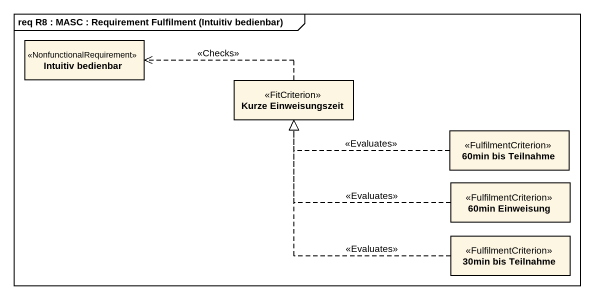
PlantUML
@startuml
mainframe req R8 : MASC : Requirement Fulfilment (Intuitiv bedienbar)
hide circle
hide empty members
class "Intuitiv bedienbar" as Intuitiv_bedienbar <<NonfunctionalRequirement>>
class "Kurze Einweisungszeit" as Kurze_Einweisungszeit <<FitCriterion>>
class "60min bis Teilnahme" as c60min_bis_Teilnahme <<FulfilmentCriterion>>
class "60min Einweisung" as c60min_Einweisung <<FulfilmentCriterion>>
class "30min bis Teilnahme" as c30min_bis_Teilnahme <<FulfilmentCriterion>>
Kurze_Einweisungszeit .left.> Intuitiv_bedienbar : <<Checks>>
c60min_bis_Teilnahme .left.|> Kurze_Einweisungszeit : <<Evaluates>>
c60min_Einweisung .left.|> Kurze_Einweisungszeit : <<Evaluates>>
c30min_bis_Teilnahme .up.|> Kurze_Einweisungszeit : <<Evaluates>>
@enduml
